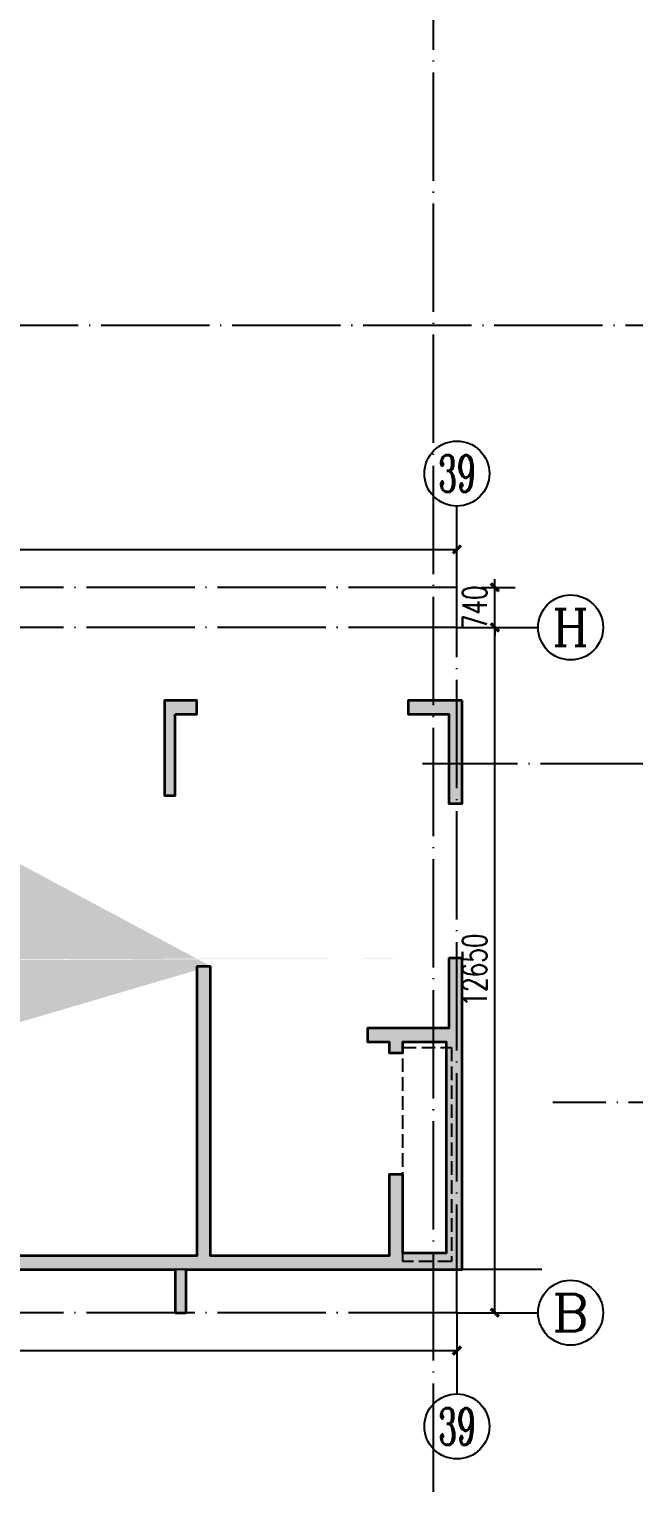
# Model space of a CAD drawing. Extents: x 115549 to 768939, y -502199 to 402497.
# Drawn here: x 510018 to 521178, y -422356 to -395360 of the extents above; entities that cross this region are included whole.
import ezdxf
from ezdxf.enums import TextEntityAlignment as Align

# ---------------------------------------------------------------- set-up
doc = ezdxf.new("R2010")
doc.units = 0
doc.header["$LTSCALE"] = 1000
doc.header["$MEASUREMENT"] = 0
doc.linetypes.add('__DASH', pattern=[0.35, 0.25, -0.1])
doc.linetypes.add('DOTE', pattern=[2.4200000000000004, 2, -0.2, 0.02, -0.2])
for name, color, linetype in [('AXIS', 3, 'Continuous'), ('AXIS_TEXT', 7, 'Continuous'), ('DOTE', 16, 'DOTE'), ('nuan', 6, 'Continuous'), ('PUB_DIM', 3, 'Continuous')]:
    doc.layers.add(name, color=color, linetype=linetype)
doc.layers.add('主楼剪力墙', color=212, linetype='Continuous', lineweight=5)
doc.layers.add('砼墙', color=3, linetype='Continuous', lineweight=35)
doc.styles.add('_TCH_AXIS', font='COMPLEX', dxfattribs={"bigfont": 'GBCBIG'})
doc.styles.add('_TCH_DIM_T3', font='SIMPLEX', dxfattribs={"width": 0.7058823529411765, "bigfont": 'GBCBIG'})
doc.styles.add('COMPLEX', font='COMPLEX')
doc.dimstyles.new('_TCH_ARCH&&150', dxfattribs={"dimtxt": 446.25, "dimasz": 150, "dimexe": 375, "dimexo": 450, "dimgap": 150, "dimtad": 1, "dimdec": 0, "dimzin": 0, "dimdsep": 46, "dimtxsty": '_TCH_DIM_T3', "dimblk": 'ARCHTICK', "dimcen": 0.09, "dimclrt": 7, "dimazin": 2, "dimtfac": 1, "dimtdec": 0, "dimtix": 1, "dimtmove": 2, "dimatfit": 3, "dimfxl": 1, "dimtolj": 1, "dimtzin": 0, "dimarcsym": 0})

# ---------------------------------------------------------------- blocks, each defined once
blk = doc.blocks.new('zhuloujlqtiangchong')
at = {"layer": '主楼剪力墙'}
h = blk.add_hatch(color=253, dxfattribs=at)
h.dxf.hatch_style = 1
h.paths.add_polyline_path([(906502.2208015919, 566171.3290939331), (907002.2208015919, 566171.3290939331), (907002.2208015919, 566371.3290939331), (906402.2208015919, 566371.3290939331), (905802.2208015919, 566371.3290939331), (905802.2208015919, 566171.3290939331), (906302.2208015919, 566171.3290939331), (906302.2208015919, 564521.3290939331), (906502.2208015919, 564521.3290939331)], flags=17)
h.paths.add_polyline_path([(893902.2364265919, 572371.3290939331), (893902.2364265919, 570471.3290939331), (894152.2364265919, 570471.3290939331), (894152.2364265919, 572121.3290939331), (894902.2364265919, 572121.3290939331), (894902.2364265919, 572371.3290939331)], flags=17)
h.paths.add_polyline_path([(902902.2364265919, 567871.3290939331), (902902.2364265919, 568021.3290939331), (905102.2364265919, 568021.3290939331), (905102.2364265919, 568671.3290939331), (904902.2364265919, 568671.3290939331), (904902.2364265919, 568221.3290939331), (902602.2364265919, 568221.3290939331), (902602.2364265919, 567871.3290939331), (902602.2364265919, 567621.3290939331), (902902.2364265919, 567621.3290939331)], flags=17)
h.paths.add_polyline_path([(902602.2364265919, 573821.3290939331), (902602.2364265919, 572371.3290939331), (902202.2364265919, 572371.3290939331), (902202.2364265919, 572121.3290939331), (902852.2364265919, 572121.3290939331), (902852.2364265919, 573571.3290939331), (904152.2364265919, 573571.3290939331), (904852.2364265919, 573571.3290939331), (904852.2364265919, 571921.3290939331), (905102.2364265919, 571921.3290939331), (905102.2364265919, 573721.3290939331), (905102.2364265919, 574311.3290939331), (907702.2208015919, 574311.3290939331), (907702.2208015919, 573721.3290939331), (907702.2208015919, 571921.3290939331), (907952.2208015919, 571921.3290939331), (907952.2208015919, 573571.3290939331), (908652.2208015919, 573571.3290939331), (909952.2208015919, 573571.3290939331), (909952.2208015919, 572121.3290939331), (910602.2208015919, 572121.3290939331), (910602.2208015919, 572371.3290939331), (910202.2208015919, 572371.3290939331), (910202.2208015919, 573821.3290939331), (908652.2208015919, 573821.3290939331), (907952.2208015919, 573821.3290939331), (907952.2208015919, 574561.3290939331), (904852.2364265919, 574561.3290939331), (904852.2364265919, 573821.3290939331), (904152.2364265919, 573821.3290939331)], flags=17)
h.paths.add_polyline_path([(910202.2208015919, 567871.3290939331), (910202.2208015919, 568221.3290939331), (908602.2208015919, 568221.3290939331), (907902.2208015919, 568221.3290939331), (907902.2208015919, 568521.3290939331), (907702.2208015919, 568521.3290939331), (907702.2208015919, 568021.3290939331), (908602.2208015919, 568021.3290939331), (909902.2208015919, 568021.3290939331), (909902.2208015919, 567871.3290939331), (909902.2208015919, 567621.3290939331), (910202.2208015919, 567621.3290939331)], flags=17)
h.paths.add_polyline_path([(913602.2520515919, 572121.3290939331), (914002.2520515919, 572121.3290939331), (914002.2520515919, 572371.3290939331), (913402.2520515919, 572371.3290939331), (913402.2520515919, 570621.3290939331), (913602.2520515919, 570621.3290939331)], flags=17)
h.paths.add_polyline_path([(918702.2520515919, 567771.3290939331), (918702.2520515919, 566171.3290939331), (918902.2520515919, 566171.3290939331), (918902.2520515919, 567771.3290939331), (919102.2520515919, 567771.3290939331), (919102.2520515919, 567971.3290939331), (918802.2520515919, 567971.3290939331), (918502.2520515919, 567971.3290939331), (918502.2520515919, 567771.3290939331)], flags=17)
h.paths.add_polyline_path([(899402.2364265919, 572371.3290939331), (898802.2364265919, 572371.3290939331), (898802.2364265919, 572121.3290939331), (899202.2364265919, 572121.3290939331), (899202.2364265919, 570621.3290939331), (899402.2364265919, 570621.3290939331)], flags=17)
h.paths.add_polyline_path([(931302.2520515919, 566171.3290939331), (931802.2520515919, 566171.3290939331), (931802.2520515919, 566371.3290939331), (931202.2520515919, 566371.3290939331), (930602.2520515919, 566371.3290939331), (930602.2520515919, 566171.3290939331), (931102.2520515919, 566171.3290939331), (931102.2520515919, 564521.3290939331), (931302.2520515919, 564521.3290939331)], flags=17)
h.paths.add_polyline_path([(943702.2520515919, 572371.3290939331), (942702.2520515919, 572371.3290939331), (942702.2520515919, 572121.3290939331), (943452.2520515919, 572121.3290939331), (943452.2520515919, 570471.3290939331), (943702.2520515919, 570471.3290939331)], flags=17)
h.paths.add_polyline_path([(935002.2520515919, 567871.3290939331), (935002.2520515919, 568221.3290939331), (932702.2520515919, 568221.3290939331), (932702.2520515919, 568671.3290939331), (932502.2520515919, 568671.3290939331), (932502.2520515919, 568021.3290939331), (934702.2520515919, 568021.3290939331), (934702.2520515919, 567871.3290939331), (934702.2520515919, 567621.3290939331), (935002.2520515919, 567621.3290939331)], flags=17)
h.paths.add_polyline_path([(927702.2520515919, 567871.3290939331), (927702.2520515919, 568021.3290939331), (929002.2520515919, 568021.3290939331), (929902.2520515919, 568021.3290939331), (929902.2520515919, 568521.3290939331), (929702.2520515919, 568521.3290939331), (929702.2520515919, 568221.3290939331), (929002.2520515919, 568221.3290939331), (927402.2520515919, 568221.3290939331), (927402.2520515919, 567871.3290939331), (927402.2520515919, 567621.3290939331), (927702.2520515919, 567621.3290939331)], flags=17)
h.paths.add_polyline_path([(924202.2520515919, 572371.3290939331), (923602.2520515919, 572371.3290939331), (923602.2520515919, 572121.3290939331), (924002.2520515919, 572121.3290939331), (924002.2520515919, 570621.3290939331), (924202.2520515919, 570621.3290939331)], flags=17)
h.paths.add_polyline_path([(938402.2520515919, 572121.3290939331), (938802.2520515919, 572121.3290939331), (938802.2520515919, 572371.3290939331), (938202.2520515919, 572371.3290939331), (938202.2520515919, 570621.3290939331), (938402.2520515919, 570621.3290939331)], flags=17)
h.paths.add_polyline_path([(918702.2520515919, 572121.3290939331), (918702.2520515919, 570471.3290939331), (918902.2520515919, 570471.3290939331), (918902.2520515919, 572121.3290939331), (919702.2520515919, 572121.3290939331), (919702.2520515919, 572371.3290939331), (917902.2520515919, 572371.3290939331), (917902.2520515919, 572121.3290939331)], flags=17)
edge = h.paths.add_edge_path()
edge.add_line((938802.2520515919, 567471.3290939331), (939052.2520515919, 567471.3290939331))
edge.add_line((934302.2520515919, 566071.3290939331), (934502.2520515919, 566071.3290939331))
edge.add_line((927902.2520515919, 566071.3290939331), (928102.2520515919, 566071.3290939331))
edge.add_line((923352.2520515919, 567471.3290939331), (923602.2520515919, 567471.3290939331))
edge.add_line((914002.2520515919, 567471.3290939331), (914252.2520515919, 567471.3290939331))
edge.add_line((898552.2364265919, 567471.3290939331), (898802.2364265919, 567471.3290939331))
edge.add_line((943452.2520515919, 567621.3290939331), (943702.2520515919, 567621.3290939331))
edge.add_line((943702.2520515919, 566671.3290939331), (943702.2520515919, 567621.3290939331))
edge.add_line((943702.2520515919, 566171.3290939331), (943702.2520515919, 566671.3290939331))
edge.add_line((943702.2520515919, 561871.3290939331), (943702.2520515919, 566171.3290939331))
edge.add_line((942502.2520515919, 561871.3290939331), (943702.2520515919, 561871.3290939331))
edge.add_line((942002.2520515919, 561871.3290939331), (942502.2520515919, 561871.3290939331))
edge.add_line((939402.2520515919, 561871.3290939331), (942002.2520515919, 561871.3290939331))
edge.add_line((938902.2520515919, 561871.3290939331), (939402.2520515919, 561871.3290939331))
edge.add_line((938602.2520515919, 561871.3290939331), (938902.2520515919, 561871.3290939331))
edge.add_line((938602.2520515919, 561071.3290939331), (938602.2520515919, 561871.3290939331))
edge.add_line((938402.2520515919, 561071.3290939331), (938602.2520515919, 561071.3290939331))
edge.add_line((938402.2520515919, 561871.3290939331), (938402.2520515919, 561071.3290939331))
edge.add_line((934902.2520515919, 561871.3290939331), (938402.2520515919, 561871.3290939331))
edge.add_line((934402.2520515919, 561871.3290939331), (934902.2520515919, 561871.3290939331))
edge.add_line((931202.2520515919, 561871.3290939331), (934402.2520515919, 561871.3290939331))
edge.add_line((928002.2520515919, 561871.3290939331), (931202.2520515919, 561871.3290939331))
edge.add_line((927502.2520515919, 561871.3290939331), (928002.2520515919, 561871.3290939331))
edge.add_line((924002.2520515919, 561871.3290939331), (927502.2520515919, 561871.3290939331))
edge.add_line((924002.2520515919, 561071.3290939331), (924002.2520515919, 561871.3290939331))
edge.add_line((923802.2520515919, 561071.3290939331), (924002.2520515919, 561071.3290939331))
edge.add_line((923802.2520515919, 561871.3290939331), (923802.2520515919, 561071.3290939331))
edge.add_line((923502.2520515919, 561871.3290939331), (923802.2520515919, 561871.3290939331))
edge.add_line((923002.2520515919, 561871.3290939331), (923502.2520515919, 561871.3290939331))
edge.add_line((920402.2520515919, 561871.3290939331), (923002.2520515919, 561871.3290939331))
edge.add_line((919902.2520515919, 561871.3290939331), (920402.2520515919, 561871.3290939331))
edge.add_line((917702.2520515919, 561871.3290939331), (919902.2520515919, 561871.3290939331))
edge.add_line((917202.2520515919, 561871.3290939331), (917702.2520515919, 561871.3290939331))
edge.add_line((914602.2520515919, 561871.3290939331), (917202.2520515919, 561871.3290939331))
edge.add_line((914102.2520515919, 561871.3290939331), (914602.2520515919, 561871.3290939331))
edge.add_line((913802.2520515919, 561871.3290939331), (914102.2520515919, 561871.3290939331))
edge.add_line((913802.2520515919, 561071.3290939331), (913802.2520515919, 561871.3290939331))
edge.add_line((913602.2520515919, 561071.3290939331), (913802.2520515919, 561071.3290939331))
edge.add_line((913602.2520515919, 561871.3290939331), (913602.2520515919, 561071.3290939331))
edge.add_line((910102.2208015919, 561871.3290939331), (913602.2520515919, 561871.3290939331))
edge.add_line((909602.2208015919, 561871.3290939331), (910102.2208015919, 561871.3290939331))
edge.add_line((906402.2208015919, 561871.3290939331), (909602.2208015919, 561871.3290939331))
edge.add_line((903202.2364265919, 561871.3290939331), (906402.2208015919, 561871.3290939331))
edge.add_line((902702.2364265919, 561871.3290939331), (903202.2364265919, 561871.3290939331))
edge.add_line((899202.2364265919, 561871.3290939331), (902702.2364265919, 561871.3290939331))
edge.add_line((899202.2364265919, 561071.3290939331), (899202.2364265919, 561871.3290939331))
edge.add_line((899002.2364265919, 561071.3290939331), (899202.2364265919, 561071.3290939331))
edge.add_line((899002.2364265919, 561871.3290939331), (899002.2364265919, 561071.3290939331))
edge.add_line((898702.2364265919, 561871.3290939331), (899002.2364265919, 561871.3290939331))
edge.add_line((898202.2364265919, 561871.3290939331), (898702.2364265919, 561871.3290939331))
edge.add_line((895602.2364265919, 561871.3290939331), (898202.2364265919, 561871.3290939331))
edge.add_line((895102.2364265919, 561871.3290939331), (895602.2364265919, 561871.3290939331))
edge.add_line((893902.2364265919, 561871.3290939331), (895102.2364265919, 561871.3290939331))
edge.add_line((893902.2364265919, 565071.3290939331), (893902.2364265919, 561871.3290939331))
edge.add_line((893902.2364265919, 566171.3290939331), (893902.2364265919, 565071.3290939331))
edge.add_line((893902.2364265919, 566671.3290939331), (893902.2364265919, 566171.3290939331))
edge.add_line((894152.2364265919, 566671.3290939331), (893902.2364265919, 566671.3290939331))
edge.add_line((894152.2364265919, 566321.3290939331), (894152.2364265919, 566671.3290939331))
edge.add_line((895102.2364265919, 566321.3290939331), (894152.2364265919, 566321.3290939331))
edge.add_line((895652.2364265919, 566321.3290939331), (895102.2364265919, 566321.3290939331))
edge.add_line((895652.2364265919, 566071.3290939331), (895652.2364265919, 566321.3290939331))
edge.add_line((895252.2364265919, 566071.3290939331), (895652.2364265919, 566071.3290939331))
edge.add_line((895252.2364265919, 565871.3290939331), (895252.2364265919, 566071.3290939331))
edge.add_line((895002.2364265919, 565871.3290939331), (895252.2364265919, 565871.3290939331))
edge.add_line((895002.2364265919, 566071.3290939331), (895002.2364265919, 565871.3290939331))
edge.add_line((894202.2364265919, 566071.3290939331), (895002.2364265919, 566071.3290939331))
edge.add_line((894202.2364265919, 565071.3290939331), (894202.2364265919, 566071.3290939331))
edge.add_line((894202.2364265919, 562171.3290939331), (894202.2364265919, 565071.3290939331))
edge.add_line((895002.2364265919, 562171.3290939331), (894202.2364265919, 562171.3290939331))
edge.add_line((895002.2364265919, 563621.3290939331), (895002.2364265919, 562171.3290939331))
edge.add_line((895252.2364265919, 563621.3290939331), (895002.2364265919, 563621.3290939331))
edge.add_line((895252.2364265919, 562121.3290939331), (895252.2364265919, 563621.3290939331))
edge.add_line((895602.2364265919, 562121.3290939331), (895252.2364265919, 562121.3290939331))
edge.add_line((898202.2364265919, 562121.3290939331), (895602.2364265919, 562121.3290939331))
edge.add_line((898552.2364265919, 562121.3290939331), (898202.2364265919, 562121.3290939331))
edge.add_line((898552.2364265919, 563621.3290939331), (898552.2364265919, 562121.3290939331))
edge.add_line((898552.2364265919, 565821.3290939331), (898552.2364265919, 563621.3290939331))
edge.add_line((898552.2364265919, 566171.3290939331), (898552.2364265919, 565821.3290939331))
edge.add_line((898552.2364265919, 567471.3290939331), (898552.2364265919, 566171.3290939331))
edge.add_line((903102.2364265919, 566071.3290939331), (903102.2364265919, 562121.3290939331))
edge.add_line((903102.2364265919, 562121.3290939331), (902702.2364265919, 562121.3290939331))
edge.add_line((902702.2364265919, 562121.3290939331), (899102.2364265919, 562121.3290939331))
edge.add_line((899102.2364265919, 562121.3290939331), (898802.2364265919, 562121.3290939331))
edge.add_line((898802.2364265919, 562121.3290939331), (898802.2364265919, 563621.3290939331))
edge.add_line((898802.2364265919, 563621.3290939331), (898802.2364265919, 565821.3290939331))
edge.add_line((898802.2364265919, 565821.3290939331), (898802.2364265919, 566171.3290939331))
edge.add_line((898802.2364265919, 566171.3290939331), (898802.2364265919, 567471.3290939331))
edge.add_line((909502.2208015919, 566071.3290939331), (909502.2208015919, 562121.3290939331))
edge.add_line((909502.2208015919, 562121.3290939331), (906402.2208015919, 562121.3290939331))
edge.add_line((906402.2208015919, 562121.3290939331), (903302.2364265919, 562121.3290939331))
edge.add_line((903302.2364265919, 562121.3290939331), (903302.2364265919, 566071.3290939331))
edge.add_line((914002.2520515919, 567471.3290939331), (914002.2520515919, 566171.3290939331))
edge.add_line((914002.2520515919, 566171.3290939331), (914002.2520515919, 565821.3290939331))
edge.add_line((914002.2520515919, 565821.3290939331), (914002.2520515919, 563621.3290939331))
edge.add_line((914002.2520515919, 563621.3290939331), (914002.2520515919, 562121.3290939331))
edge.add_line((914002.2520515919, 562121.3290939331), (913702.2520515919, 562121.3290939331))
edge.add_line((913702.2520515919, 562121.3290939331), (910102.2208015919, 562121.3290939331))
edge.add_line((910102.2208015919, 562121.3290939331), (909702.2208015919, 562121.3290939331))
edge.add_line((909702.2208015919, 562121.3290939331), (909702.2208015919, 566071.3290939331))
edge.add_line((923352.2520515919, 567471.3290939331), (923352.2520515919, 566171.3290939331))
edge.add_line((923352.2520515919, 566171.3290939331), (923352.2520515919, 565821.3290939331))
edge.add_line((923352.2520515919, 565821.3290939331), (923352.2520515919, 563621.3290939331))
edge.add_line((923352.2520515919, 563621.3290939331), (923352.2520515919, 562121.3290939331))
edge.add_line((923352.2520515919, 562121.3290939331), (923002.2520515919, 562121.3290939331))
edge.add_line((923002.2520515919, 562121.3290939331), (920402.2520515919, 562121.3290939331))
edge.add_line((920402.2520515919, 562121.3290939331), (920002.2520515919, 562121.3290939331))
edge.add_line((920002.2520515919, 562121.3290939331), (920002.2520515919, 563621.3290939331))
edge.add_line((920002.2520515919, 563621.3290939331), (919802.2520515919, 563621.3290939331))
edge.add_line((919802.2520515919, 563621.3290939331), (919802.2520515919, 562121.3290939331))
edge.add_line((919802.2520515919, 562121.3290939331), (917802.2520515919, 562121.3290939331))
edge.add_line((917802.2520515919, 562121.3290939331), (917802.2520515919, 563621.3290939331))
edge.add_line((917802.2520515919, 563621.3290939331), (917602.2520515919, 563621.3290939331))
edge.add_line((917602.2520515919, 563621.3290939331), (917602.2520515919, 562121.3290939331))
edge.add_line((917602.2520515919, 562121.3290939331), (917202.2520515919, 562121.3290939331))
edge.add_line((917202.2520515919, 562121.3290939331), (914602.2520515919, 562121.3290939331))
edge.add_line((914602.2520515919, 562121.3290939331), (914252.2520515919, 562121.3290939331))
edge.add_line((914252.2520515919, 562121.3290939331), (914252.2520515919, 563621.3290939331))
edge.add_line((914252.2520515919, 563621.3290939331), (914252.2520515919, 565821.3290939331))
edge.add_line((914252.2520515919, 565821.3290939331), (914252.2520515919, 566171.3290939331))
edge.add_line((914252.2520515919, 566171.3290939331), (914252.2520515919, 567471.3290939331))
edge.add_line((943452.2520515919, 567621.3290939331), (943452.2520515919, 566671.3290939331))
edge.add_line((943452.2520515919, 566671.3290939331), (943452.2520515919, 566321.3290939331))
edge.add_line((943452.2520515919, 566321.3290939331), (942502.2520515919, 566321.3290939331))
edge.add_line((942502.2520515919, 566321.3290939331), (941952.2520515919, 566321.3290939331))
edge.add_line((941952.2520515919, 566321.3290939331), (941952.2520515919, 566071.3290939331))
edge.add_line((941952.2520515919, 566071.3290939331), (942352.2520515919, 566071.3290939331))
edge.add_line((942352.2520515919, 566071.3290939331), (942352.2520515919, 565871.3290939331))
edge.add_line((942352.2520515919, 565871.3290939331), (942602.2520515919, 565871.3290939331))
edge.add_line((942602.2520515919, 565871.3290939331), (942602.2520515919, 566071.3290939331))
edge.add_line((942602.2520515919, 566071.3290939331), (943402.2520515919, 566071.3290939331))
edge.add_line((943402.2520515919, 566071.3290939331), (943402.2520515919, 562171.3290939331))
edge.add_line((943402.2520515919, 562171.3290939331), (942602.2520515919, 562171.3290939331))
edge.add_line((942602.2520515919, 562171.3290939331), (942602.2520515919, 563621.3290939331))
edge.add_line((942602.2520515919, 563621.3290939331), (942352.2520515919, 563621.3290939331))
edge.add_line((942352.2520515919, 563621.3290939331), (942352.2520515919, 562121.3290939331))
edge.add_line((942352.2520515919, 562121.3290939331), (942002.2520515919, 562121.3290939331))
edge.add_line((942002.2520515919, 562121.3290939331), (939402.2520515919, 562121.3290939331))
edge.add_line((939402.2520515919, 562121.3290939331), (939052.2520515919, 562121.3290939331))
edge.add_line((939052.2520515919, 562121.3290939331), (939052.2520515919, 563621.3290939331))
edge.add_line((939052.2520515919, 563621.3290939331), (939052.2520515919, 565821.3290939331))
edge.add_line((939052.2520515919, 565821.3290939331), (939052.2520515919, 566171.3290939331))
edge.add_line((939052.2520515919, 566171.3290939331), (939052.2520515919, 567471.3290939331))
edge.add_line((938802.2520515919, 567471.3290939331), (938802.2520515919, 566171.3290939331))
edge.add_line((938802.2520515919, 566171.3290939331), (938802.2520515919, 565821.3290939331))
edge.add_line((938802.2520515919, 565821.3290939331), (938802.2520515919, 563621.3290939331))
edge.add_line((938802.2520515919, 563621.3290939331), (938802.2520515919, 562121.3290939331))
edge.add_line((938802.2520515919, 562121.3290939331), (938502.2520515919, 562121.3290939331))
edge.add_line((938502.2520515919, 562121.3290939331), (934902.2520515919, 562121.3290939331))
edge.add_line((934902.2520515919, 562121.3290939331), (934502.2520515919, 562121.3290939331))
edge.add_line((934502.2520515919, 562121.3290939331), (934502.2520515919, 566071.3290939331))
edge.add_line((934302.2520515919, 566071.3290939331), (934302.2520515919, 562121.3290939331))
edge.add_line((934302.2520515919, 562121.3290939331), (931202.2520515919, 562121.3290939331))
edge.add_line((931202.2520515919, 562121.3290939331), (928102.2520515919, 562121.3290939331))
edge.add_line((928102.2520515919, 562121.3290939331), (928102.2520515919, 566071.3290939331))
edge.add_line((927902.2520515919, 566071.3290939331), (927902.2520515919, 562121.3290939331))
edge.add_line((927902.2520515919, 562121.3290939331), (927502.2520515919, 562121.3290939331))
edge.add_line((927502.2520515919, 562121.3290939331), (923902.2520515919, 562121.3290939331))
edge.add_line((923902.2520515919, 562121.3290939331), (923602.2520515919, 562121.3290939331))
edge.add_line((923602.2520515919, 562121.3290939331), (923602.2520515919, 563621.3290939331))
edge.add_line((923602.2520515919, 563621.3290939331), (923602.2520515919, 565821.3290939331))
edge.add_line((923602.2520515919, 565821.3290939331), (923602.2520515919, 566171.3290939331))
edge.add_line((923602.2520515919, 566171.3290939331), (923602.2520515919, 567471.3290939331))
edge.add_line((934602.2520515919, 573821.3290939331), (933452.2520515919, 573821.3290939331))
edge.add_line((933452.2520515919, 573821.3290939331), (932752.2520515919, 573821.3290939331))
edge.add_line((932752.2520515919, 573821.3290939331), (932752.2520515919, 574611.3290939331))
edge.add_line((932752.2520515919, 574611.3290939331), (929652.2520515919, 574611.3290939331))
edge.add_line((929652.2520515919, 574611.3290939331), (929652.2520515919, 573821.3290939331))
edge.add_line((929652.2520515919, 573821.3290939331), (928952.2520515919, 573821.3290939331))
edge.add_line((928952.2520515919, 573821.3290939331), (927802.2520515919, 573821.3290939331))
edge.add_line((927802.2520515919, 573571.3290939331), (928952.2520515919, 573571.3290939331))
edge.add_line((928952.2520515919, 573571.3290939331), (929652.2520515919, 573571.3290939331))
edge.add_line((929652.2520515919, 573571.3290939331), (929652.2520515919, 571921.3290939331))
edge.add_line((929652.2520515919, 571921.3290939331), (929902.2520515919, 571921.3290939331))
edge.add_line((929902.2520515919, 571921.3290939331), (929902.2520515919, 573721.3290939331))
edge.add_line((929902.2520515919, 573721.3290939331), (929902.2520515919, 574361.3290939331))
edge.add_line((929902.2520515919, 574361.3290939331), (932502.2520515919, 574361.3290939331))
edge.add_line((932502.2520515919, 574361.3290939331), (932502.2520515919, 573721.3290939331))
edge.add_line((932502.2520515919, 573721.3290939331), (932502.2520515919, 571921.3290939331))
edge.add_line((932502.2520515919, 571921.3290939331), (932752.2520515919, 571921.3290939331))
edge.add_line((932752.2520515919, 571921.3290939331), (932752.2520515919, 573571.3290939331))
edge.add_line((932752.2520515919, 573571.3290939331), (933452.2520515919, 573571.3290939331))
edge.add_line((933452.2520515919, 573571.3290939331), (934602.2520515919, 573571.3290939331))
edge.add_line((934752.2520515919, 573571.3290939331), (934752.2520515919, 572121.3290939331))
edge.add_line((934752.2520515919, 572121.3290939331), (935402.2520515919, 572121.3290939331))
edge.add_line((935402.2520515919, 572121.3290939331), (935402.2520515919, 572371.3290939331))
edge.add_line((935402.2520515919, 572371.3290939331), (935002.2520515919, 572371.3290939331))
edge.add_line((935002.2520515919, 572371.3290939331), (935002.2520515919, 573571.3290939331))
edge.add_line((927402.2520515919, 573571.3290939331), (927402.2520515919, 572371.3290939331))
edge.add_line((927402.2520515919, 572371.3290939331), (927002.2520515919, 572371.3290939331))
edge.add_line((927002.2520515919, 572371.3290939331), (927002.2520515919, 572121.3290939331))
edge.add_line((927002.2520515919, 572121.3290939331), (927652.2520515919, 572121.3290939331))
edge.add_line((927652.2520515919, 572121.3290939331), (927652.2520515919, 573571.3290939331))
h = blk.add_hatch(color=253, dxfattribs=at)
h.dxf.hatch_style = 1
h.paths.add_polyline_path([(906502.2208015919, 566171.3290939331), (907002.2208015919, 566171.3290939331), (907002.2208015919, 566371.3290939331), (906402.2208015919, 566371.3290939331), (905802.2208015919, 566371.3290939331), (905802.2208015919, 566171.3290939331), (906302.2208015919, 566171.3290939331), (906302.2208015919, 564521.3290939331), (906502.2208015919, 564521.3290939331)], flags=17)
h.paths.add_polyline_path([(902902.2364265919, 567871.3290939331), (902902.2364265919, 568021.3290939331), (905102.2364265919, 568021.3290939331), (905102.2364265919, 568671.3290939331), (904902.2364265919, 568671.3290939331), (904902.2364265919, 568221.3290939331), (902602.2364265919, 568221.3290939331), (902602.2364265919, 567871.3290939331), (902602.2364265919, 567621.3290939331), (902902.2364265919, 567621.3290939331)])
h.paths.add_polyline_path([(910202.2208015919, 567871.3290939331), (910202.2208015919, 568221.3290939331), (908602.2208015919, 568221.3290939331), (907902.2208015919, 568221.3290939331), (907902.2208015919, 568521.3290939331), (907702.2208015919, 568521.3290939331), (907702.2208015919, 568021.3290939331), (908602.2208015919, 568021.3290939331), (909902.2208015919, 568021.3290939331), (909902.2208015919, 567871.3290939331), (909902.2208015919, 567621.3290939331), (910202.2208015919, 567621.3290939331)])
h.paths.add_polyline_path([(918702.2520515919, 567771.3290939331), (918702.2520515919, 566171.3290939331), (918902.2520515919, 566171.3290939331), (918902.2520515919, 567771.3290939331), (919102.2520515919, 567771.3290939331), (919102.2520515919, 567971.3290939331), (918802.2520515919, 567971.3290939331), (918502.2520515919, 567971.3290939331), (918502.2520515919, 567771.3290939331)])
h.paths.add_polyline_path([(931302.2520515919, 566171.3290939331), (931802.2520515919, 566171.3290939331), (931802.2520515919, 566371.3290939331), (931202.2520515919, 566371.3290939331), (930602.2520515919, 566371.3290939331), (930602.2520515919, 566171.3290939331), (931102.2520515919, 566171.3290939331), (931102.2520515919, 564521.3290939331), (931302.2520515919, 564521.3290939331)], flags=17)
h.paths.add_polyline_path([(935002.2520515919, 567871.3290939331), (935002.2520515919, 568221.3290939331), (932702.2520515919, 568221.3290939331), (932702.2520515919, 568671.3290939331), (932502.2520515919, 568671.3290939331), (932502.2520515919, 568021.3290939331), (934702.2520515919, 568021.3290939331), (934702.2520515919, 567871.3290939331), (934702.2520515919, 567621.3290939331), (935002.2520515919, 567621.3290939331)])
h.paths.add_polyline_path([(927702.2520515919, 567871.3290939331), (927702.2520515919, 568021.3290939331), (929002.2520515919, 568021.3290939331), (929902.2520515919, 568021.3290939331), (929902.2520515919, 568521.3290939331), (929702.2520515919, 568521.3290939331), (929702.2520515919, 568221.3290939331), (929002.2520515919, 568221.3290939331), (927402.2520515919, 568221.3290939331), (927402.2520515919, 567871.3290939331), (927402.2520515919, 567621.3290939331), (927702.2520515919, 567621.3290939331)])
h.paths.add_polyline_path([(909502.2208015919, 566071.3290939331), (909702.2208015919, 566071.3290939331), (909702.2208015919, 562121.3290939331), (910102.2208015919, 562121.3290939331), (913702.2520515919, 562121.3290939331), (914002.2520515919, 562121.3290939331), (914002.2520515919, 563621.3290939331), (914002.2520515919, 565821.3290939331), (914002.2520515919, 566171.3290939331), (914002.2520515919, 567471.3290939331), (914252.2520515919, 567471.3290939331), (914252.2520515919, 566171.3290939331), (914252.2520515919, 565821.3290939331), (914252.2520515919, 563621.3290939331), (914252.2520515919, 562121.3290939331), (914602.2520515919, 562121.3290939331), (917202.2520515919, 562121.3290939331), (917602.2520515919, 562121.3290939331), (917602.2520515919, 563621.3290939331), (917802.2520515919, 563621.3290939331), (917802.2520515919, 562121.3290939331), (919802.2520515919, 562121.3290939331), (919802.2520515919, 563621.3290939331), (920002.2520515919, 563621.3290939331), (920002.2520515919, 562121.3290939331), (920402.2520515919, 562121.3290939331), (923002.2520515919, 562121.3290939331), (923352.2520515919, 562121.3290939331), (923352.2520515919, 563621.3290939331), (923352.2520515919, 565821.3290939331), (923352.2520515919, 566171.3290939331), (923352.2520515919, 567471.3290939331), (923602.2520515919, 567471.3290939331), (923602.2520515919, 566171.3290939331), (923602.2520515919, 565821.3290939331), (923602.2520515919, 563621.3290939331), (923602.2520515919, 562121.3290939331), (923902.2520515919, 562121.3290939331), (927502.2520515919, 562121.3290939331), (927902.2520515919, 562121.3290939331), (927902.2520515919, 566071.3290939331), (928102.2520515919, 566071.3290939331), (928102.2520515919, 562121.3290939331), (931202.2520515919, 562121.3290939331), (934302.2520515919, 562121.3290939331), (934302.2520515919, 566071.3290939331), (934502.2520515919, 566071.3290939331), (934502.2520515919, 562121.3290939331), (934902.2520515919, 562121.3290939331), (938502.2520515919, 562121.3290939331), (938802.2520515919, 562121.3290939331), (938802.2520515919, 563621.3290939331), (938802.2520515919, 565821.3290939331), (938802.2520515919, 566171.3290939331), (938802.2520515919, 567471.3290939331), (939052.2520515919, 567471.3290939331), (939052.2520515919, 566171.3290939331), (939052.2520515919, 565821.3290939331), (939052.2520515919, 563621.3290939331), (939052.2520515919, 562121.3290939331), (939402.2520515919, 562121.3290939331), (942002.2520515919, 562121.3290939331), (942352.2520515919, 562121.3290939331), (942352.2520515919, 563621.3290939331), (942602.2520515919, 563621.3290939331), (942602.2520515919, 562171.3290939331), (943402.2520515919, 562171.3290939331), (943402.2520515919, 566071.3290939331), (942602.2520515919, 566071.3290939331), (942602.2520515919, 565871.3290939331), (942352.2520515919, 565871.3290939331), (942352.2520515919, 566071.3290939331), (941952.2520515919, 566071.3290939331), (941952.2520515919, 566321.3290939331), (942502.2520515919, 566321.3290939331), (943452.2520515919, 566321.3290939331), (943452.2520515919, 566671.3290939331), (943452.2520515919, 567621.3290939331), (943702.2520515919, 567621.3290939331), (943702.2520515919, 566671.3290939331), (943702.2520515919, 566171.3290939331), (943702.2520515919, 561871.3290939331), (942502.2520515919, 561871.3290939331), (942002.2520515919, 561871.3290939331), (939402.2520515919, 561871.3290939331), (938902.2520515919, 561871.3290939331), (938602.2520515919, 561871.3290939331), (938602.2520515919, 561071.3290939331), (938402.2520515919, 561071.3290939331), (938402.2520515919, 561871.3290939331), (934902.2520515919, 561871.3290939331), (934402.2520515919, 561871.3290939331), (931202.2520515919, 561871.3290939331), (928002.2520515919, 561871.3290939331), (927502.2520515919, 561871.3290939331), (924002.2520515919, 561871.3290939331), (924002.2520515919, 561071.3290939331), (923802.2520515919, 561071.3290939331), (923802.2520515919, 561871.3290939331), (923502.2520515919, 561871.3290939331), (923002.2520515919, 561871.3290939331), (920402.2520515919, 561871.3290939331), (919902.2520515919, 561871.3290939331), (917702.2520515919, 561871.3290939331), (917202.2520515919, 561871.3290939331), (914602.2520515919, 561871.3290939331), (914102.2520515919, 561871.3290939331), (913802.2520515919, 561871.3290939331), (913802.2520515919, 561071.3290939331), (913602.2520515919, 561071.3290939331), (913602.2520515919, 561871.3290939331), (910102.2208015919, 561871.3290939331), (909602.2208015919, 561871.3290939331), (906402.2208015919, 561871.3290939331), (903202.2364265919, 561871.3290939331), (902702.2364265919, 561871.3290939331), (899202.2364265919, 561871.3290939331), (899202.2364265919, 561071.3290939331), (899002.2364265919, 561071.3290939331), (899002.2364265919, 561871.3290939331), (898702.2364265919, 561871.3290939331), (898202.2364265919, 561871.3290939331), (895602.2364265919, 561871.3290939331), (895102.2364265919, 561871.3290939331), (893902.2364265919, 561871.3290939331), (893902.2364265919, 565071.3290939331), (893902.2364265919, 566171.3290939331), (893902.2364265919, 566671.3290939331), (894152.2364265919, 566671.3290939331), (894152.2364265919, 566321.3290939331), (895102.2364265919, 566321.3290939331), (895652.2364265919, 566321.3290939331), (895652.2364265919, 566071.3290939331), (895252.2364265919, 566071.3290939331), (895252.2364265919, 565871.3290939331), (895002.2364265919, 565871.3290939331), (895002.2364265919, 566071.3290939331), (894202.2364265919, 566071.3290939331), (894202.2364265919, 565071.3290939331), (894202.2364265919, 562171.3290939331), (895002.2364265919, 562171.3290939331), (895002.2364265919, 563621.3290939331), (895252.2364265919, 563621.3290939331), (895252.2364265919, 562121.3290939331), (895602.2364265919, 562121.3290939331), (898202.2364265919, 562121.3290939331), (898552.2364265919, 562121.3290939331), (898552.2364265919, 563621.3290939331), (898552.2364265919, 565821.3290939331), (898552.2364265919, 566171.3290939331), (898552.2364265919, 567471.3290939331), (898802.2364265919, 567471.3290939331), (898802.2364265919, 566171.3290939331), (898802.2364265919, 565821.3290939331), (898802.2364265919, 563621.3290939331), (898802.2364265919, 562121.3290939331), (899102.2364265919, 562121.3290939331), (902702.2364265919, 562121.3290939331), (903102.2364265919, 562121.3290939331), (903102.2364265919, 566071.3290939331), (903302.2364265919, 566071.3290939331), (903302.2364265919, 562121.3290939331), (906402.2208015919, 562121.3290939331), (909502.2208015919, 562121.3290939331)])
blk = doc.blocks.new('_AXISO')
blk.add_circle((0, 0), 0.5)
at = {"layer": 'AXIS_TEXT', "style": 'COMPLEX', "width": 1.041666666666667}
blk.add_attdef('A', text='', height=0.56, dxfattribs=at).set_placement((-0.25, -0.28), (0.25, -0.28), align=Align.FIT)
blk = doc.blocks.new('_ArchTick')
at = {"color": 0, "linetype": 'ByBlock', "const_width": 0.4}
blk.add_lwpolyline([(-0.5, -0.5), (0.5, 0.5)], dxfattribs=at)
blk = doc.blocks.new('*D1268')
at = {"layer": 'Defpoints', "color": 0, "transparency": 16777216}
for p in [(517913.3035988102, -404961.4704106312), (468313.3028685341, -405661.4704106312), (517913.3035988102, -405661.4704106312)]:
    blk.add_point(p, dxfattribs=at)
at = {"layer": 'PUB_DIM', "color": 0, "lineweight": -2, "transparency": 16777216}
for p, q in [((468313.3028685341, -405211.4704106312), (468313.3028685341, -404586.4704106312)), ((517913.3035988102, -405211.4704106312), (517913.3035988102, -404586.4704106312)), ((468313.3028685341, -404961.4704106312), (517913.3035988102, -404961.4704106312))]:
    blk.add_line(p, q, dxfattribs=at)
at = {"layer": 'PUB_DIM', "color": 0, "lineweight": -2, "transparency": 16777216, "xscale": 150, "yscale": 150, "zscale": 150, "rotation": 180}
blk.add_blockref('_ArchTick', (468313.3028685341, -404961.4704106312), dxfattribs=at)
at = {"layer": 'PUB_DIM', "color": 0, "lineweight": -2, "transparency": 16777216, "xscale": 150, "yscale": 150, "zscale": 150}
blk.add_blockref('_ArchTick', (517913.3035988102, -404961.4704106312), dxfattribs=at)
at = {"layer": 'PUB_DIM', "color": 7, "transparency": 16777216, "insert": (493113.3032336722, -404588.3454106312), "char_height": 446.25, "attachment_point": 5, "style": '_TCH_DIM_T3'}
blk.add_mtext('\\A1;49600', dxfattribs=at)
blk = doc.blocks.new('*D1269')
at = {"layer": 'Defpoints', "color": 0, "transparency": 16777216}
for p in [(517913.3035988105, -405661.4704106314), (518613.3035988107, -405661.4704106314), (517913.3035988105, -406401.4704106314)]:
    blk.add_point(p, dxfattribs=at)
at = {"layer": 'PUB_DIM', "color": 0, "lineweight": -2, "transparency": 16777216}
for p, q in [((518363.3035988105, -405661.4704106314), (518988.3035988107, -405661.4704106314)), ((518613.3035988107, -405661.4704106314), (518613.3035988107, -405511.4704106314)), ((518613.3035988107, -406401.4704106314), (518613.3035988107, -405661.4704106314)), ((518363.3035988105, -406401.4704106314), (518988.3035988107, -406401.4704106314)), ((518613.3035988107, -406401.4704106314), (518613.3035988107, -406551.4704106314))]:
    blk.add_line(p, q, dxfattribs=at)
at = {"layer": 'PUB_DIM', "color": 0, "lineweight": -2, "transparency": 16777216, "xscale": 150, "yscale": 150, "zscale": 150}
for p, rotation in [((518613.3035988107, -405661.4704106314), 270), ((518613.3035988107, -406401.4704106314), 90)]:
    blk.add_blockref('_ArchTick', p, dxfattribs=dict(at, rotation=rotation))
at = {"layer": 'PUB_DIM', "color": 7, "transparency": 16777216, "insert": (518240.1785988105, -406031.4704106314), "char_height": 446.25, "attachment_point": 5, "rotation": 90, "style": '_TCH_DIM_T3'}
blk.add_mtext('\\A1;740', dxfattribs=at)
blk = doc.blocks.new('*D1270')
at = {"layer": 'Defpoints', "color": 0, "transparency": 16777216}
for p in [(517913.3035988105, -406401.4704106314), (518613.3035988107, -406401.4704106314), (517913.3035988105, -419051.4704111082)]:
    blk.add_point(p, dxfattribs=at)
at = {"layer": 'PUB_DIM', "color": 0, "lineweight": -2, "transparency": 16777216}
for p, q in [((518363.3035988105, -406401.4704106314), (518988.3035988107, -406401.4704106314)), ((518613.3035988107, -419051.4704111082), (518613.3035988107, -406401.4704106314)), ((518363.3035988105, -419051.4704111082), (518988.3035988107, -419051.4704111082))]:
    blk.add_line(p, q, dxfattribs=at)
at = {"layer": 'PUB_DIM', "color": 0, "lineweight": -2, "transparency": 16777216, "xscale": 150, "yscale": 150, "zscale": 150}
for p, rotation in [((518613.3035988107, -406401.4704106314), 90), ((518613.3035988107, -419051.4704111082), 270)]:
    blk.add_blockref('_ArchTick', p, dxfattribs=dict(at, rotation=rotation))
at = {"layer": 'PUB_DIM', "color": 7, "transparency": 16777216, "insert": (518240.1785988105, -412726.4704108699), "char_height": 446.25, "attachment_point": 5, "rotation": 90, "style": '_TCH_DIM_T3'}
blk.add_mtext('\\A1;12650', dxfattribs=at)
blk = doc.blocks.new('*D1271')
at = {"layer": 'Defpoints', "color": 0, "transparency": 16777216}
for p in [(468313.3028685341, -419051.470411108), (517913.3035988102, -419051.470411108), (517913.3035988102, -419751.470411108)]:
    blk.add_point(p, dxfattribs=at)
at = {"layer": 'PUB_DIM', "color": 0, "lineweight": -2, "transparency": 16777216}
for p, q in [((468313.3028685341, -419501.470411108), (468313.3028685341, -420126.470411108)), ((517913.3035988102, -419501.470411108), (517913.3035988102, -420126.470411108)), ((468313.3028685341, -419751.470411108), (517913.3035988102, -419751.470411108))]:
    blk.add_line(p, q, dxfattribs=at)
at = {"layer": 'PUB_DIM', "color": 0, "lineweight": -2, "transparency": 16777216, "xscale": 150, "yscale": 150, "zscale": 150, "rotation": 180}
blk.add_blockref('_ArchTick', (468313.3028685341, -419751.470411108), dxfattribs=at)
at = {"layer": 'PUB_DIM', "color": 0, "lineweight": -2, "transparency": 16777216, "xscale": 150, "yscale": 150, "zscale": 150}
blk.add_blockref('_ArchTick', (517913.3035988102, -419751.470411108), dxfattribs=at)
at = {"layer": 'PUB_DIM', "color": 7, "transparency": 16777216, "insert": (493113.3032336722, -419378.345411108), "char_height": 446.25, "attachment_point": 5, "style": '_TCH_DIM_T3'}
blk.add_mtext('\\A1;49600', dxfattribs=at)
blk = doc.blocks.new('gangjinhunningtuqiang')
at = {"layer": '砼墙', "color": 8}
for p, q in [((943452.2520515919, 567621.3290939331), (943702.2520515919, 567621.3290939331)), ((943702.2520515919, 566671.3290939331), (943702.2520515919, 567621.3290939331)), ((938802.2520515919, 567471.3290939331), (939052.2520515919, 567471.3290939331)), ((943702.2520515919, 566171.3290939331), (943702.2520515919, 566671.3290939331)), ((943702.2520515919, 561871.3290939331), (943702.2520515919, 566171.3290939331)), ((934902.2520515919, 561871.3290939331), (938402.2520515919, 561871.3290939331)), ((938402.2520515919, 561871.3290939331), (938402.2520515919, 561071.3290939331)), ((938602.2520515919, 561071.3290939331), (938602.2520515919, 561871.3290939331)), ((938602.2520515919, 561871.3290939331), (938902.2520515919, 561871.3290939331)), ((938902.2520515919, 561871.3290939331), (939402.2520515919, 561871.3290939331)), ((939402.2520515919, 561871.3290939331), (942002.2520515919, 561871.3290939331)), ((942002.2520515919, 561871.3290939331), (942502.2520515919, 561871.3290939331)), ((942502.2520515919, 561871.3290939331), (943702.2520515919, 561871.3290939331)), ((938402.2520515919, 561071.3290939331), (938602.2520515919, 561071.3290939331))]:
    blk.add_line(p, q, dxfattribs=at)
for points in [[(938402.2520515919, 572121.3290939331), (938802.2520515919, 572121.3290939331), (938802.2520515919, 572371.3290939331), (938202.2520515919, 572371.3290939331), (938202.2520515919, 570621.3290939331), (938402.2520515919, 570621.3290939331)], [(943702.2520515919, 572371.3290939331), (942702.2520515919, 572371.3290939331), (942702.2520515919, 572121.3290939331), (943452.2520515919, 572121.3290939331), (943452.2520515919, 570471.3290939331), (943702.2520515919, 570471.3290939331)]]:
    blk.add_lwpolyline(points, close=True, dxfattribs=at)
for points in [[(943452.2520515919, 567621.3290939331), (943452.2520515919, 566671.3290939331), (943452.2520515919, 566321.3290939331), (942502.2520515919, 566321.3290939331), (941952.2520515919, 566321.3290939331), (941952.2520515919, 566071.3290939331), (942352.2520515919, 566071.3290939331), (942352.2520515919, 565871.3290939331), (942602.2520515919, 565871.3290939331), (942602.2520515919, 566071.3290939331), (943402.2520515919, 566071.3290939331), (943402.2520515919, 562171.3290939331), (942602.2520515919, 562171.3290939331), (942602.2520515919, 563621.3290939331), (942352.2520515919, 563621.3290939331), (942352.2520515919, 562121.3290939331), (942002.2520515919, 562121.3290939331), (939402.2520515919, 562121.3290939331), (939052.2520515919, 562121.3290939331), (939052.2520515919, 563621.3290939331), (939052.2520515919, 565821.3290939331), (939052.2520515919, 566171.3290939331), (939052.2520515919, 567471.3290939331)], [(938802.2520515919, 567471.3290939331), (938802.2520515919, 566171.3290939331), (938802.2520515919, 565821.3290939331), (938802.2520515919, 563621.3290939331), (938802.2520515919, 562121.3290939331), (938502.2520515919, 562121.3290939331), (934902.2520515919, 562121.3290939331), (934502.2520515919, 562121.3290939331), (934502.2520515919, 566071.3290939331)]]:
    blk.add_lwpolyline(points, dxfattribs=at)

msp = doc.modelspace()

# ---------------------------------------------------------------- linework, layer by layer
at = {"layer": 'AXIS', "color": 8}
for p, q in [((517913.3035988102, -405661.4704106312), (517913.3035988102, -404161.4704106312)), ((517913.3035988102, -406401.4704106312), (519413.3035988102, -406401.4704106312)), ((517913.3035988102, -419051.470411108), (519413.3035988102, -419051.470411108)), ((517913.3035988102, -419051.470411108), (517913.3035988102, -420551.470411108))]:
    msp.add_line(p, q, dxfattribs=at)
at = {"layer": 'DOTE', "color": 1}
for p, q in [((517483.2980272064, -422356.4703486423), (517483.2980272064, -308021.8283446293)), ((225783.3005161176, -400821.818219469), (681174.4027883897, -400821.818219469)), ((517913.3035988102, -405661.4704106312), (468313.3028685341, -405661.4704106312)), ((517913.3035988102, -419051.470411108), (517913.3035988102, -405661.4704106312)), ((517913.3035988102, -406401.4704106312), (468313.3028685341, -406401.4704106312)), ((681174.4027883897, -408921.818219469), (517275.2391506324, -408921.818219469)), ((631983.2980272064, -415171.6904266338), (519683.2980272064, -415171.6904266338)), ((519483.2980272064, -418251.4701960544), (452683.2992716918, -418251.4701960544)), ((517913.3035988102, -419051.470411108), (468313.3028685341, -419051.470411108))]:
    msp.add_line(p, q, dxfattribs=at)
at = {"layer": 'nuan', "linetype": '__DASH'}
msp.add_lwpolyline([(516913.3035987506, -414156.4710824947), (517813.303026546, -414156.4710777263), (517813.3030224929, -418106.4712503414), (516913.3035947571, -418106.4712551098)], close=True, dxfattribs=at)

# ---------------------------------------------------------------- block references
at = {"layer": 'AXIS', "color": 8}
ref = msp.add_blockref('_AXISO', (517913.3035988102, -403561.4704106312), dxfattribs=dict(at, xscale=1200, yscale=1200, zscale=1200))
ref.add_attrib('A', '39', dxfattribs={"layer": 'AXIS_TEXT', "color": 8, "height": 678.8225099390856, "style": '_TCH_AXIS', "width": 0.6363636363686549}).set_placement((517573.8923438082, -403900.881665514), (518252.7148537526, -403900.881665514), align=Align.FIT)
ref = msp.add_blockref('_AXISO', (520013.3035988102, -406401.4704106312), dxfattribs=dict(at, xscale=1200, yscale=1200, zscale=1200))
ref.add_attrib('A', 'H', dxfattribs={"layer": 'AXIS_TEXT', "color": 8, "height": 678.8225099390856, "style": '_TCH_AXIS', "width": 1.050000000008281}).set_placement((519673.8923438082, -406740.881665514), (520352.7148537526, -406740.881665514), align=Align.FIT)
ref = msp.add_blockref('_AXISO', (520013.3035988102, -419051.470411108), dxfattribs=dict(at, xscale=1200, yscale=1200, zscale=1200))
ref.add_attrib('A', 'B', dxfattribs={"layer": 'AXIS_TEXT', "color": 8, "height": 678.8225099390856, "style": '_TCH_AXIS', "width": 1.235294117656801}).set_placement((519673.8923438082, -419390.8816659908), (520352.7148537526, -419390.8816659908), align=Align.FIT)
ref = msp.add_blockref('_AXISO', (517913.3035988102, -421151.470411108), dxfattribs=dict(at, xscale=1200, yscale=1200, zscale=1200))
ref.add_attrib('A', '39', dxfattribs={"layer": 'AXIS_TEXT', "color": 8, "height": 678.8225099390856, "style": '_TCH_AXIS', "width": 0.6363636363686549}).set_placement((517573.8923438082, -421490.8816659908), (518252.7148537526, -421490.8816659908), align=Align.FIT)
at = {"layer": '砼墙', "color": 3}
msp.add_blockref('zhuloujlqtiangchong', (-425688.9167828073, -980122.8035634022), dxfattribs=at)
at = {"layer": '砼墙'}
msp.add_blockref('gangjinhunningtuqiang', (-425688.9167828073, -980122.8035634022), dxfattribs=at)

# ---------------------------------------------------------------- dimensions: what is measured, and where the dimension line sits
at = {"layer": 'PUB_DIM', "color": 8}
for p1, p2, distance, picture, middle in [((468313.3028685341, -405661.4704106312), (517913.3035988102, -405661.4704106312), 700, '*D1268', (493113.3032336722, -404588.3454106312)), ((517913.3035988102, -406401.4704106312), (517913.3035988102, -405661.4704106312), -700.0000000004657, '*D1269', (518240.1785988105, -406031.4704106314)), ((517913.3035988102, -419051.470411108), (517913.3035988102, -406401.4704106312), -700.0000000004657, '*D1270', (518240.1785988105, -412726.4704108699)), ((468313.3028685341, -419051.470411108), (517913.3035988102, -419051.470411108), -700, '*D1271', (493113.3032336722, -419378.345411108))]:
    dim = msp.add_aligned_dim(p1=p1, p2=p2, distance=distance, dimstyle='_TCH_ARCH&&150', dxfattribs=at)
    dim.commit()
    dim.dimension.update_dxf_attribs({"geometry": picture, "text_midpoint": middle})

doc.saveas('drawing.dxf')
